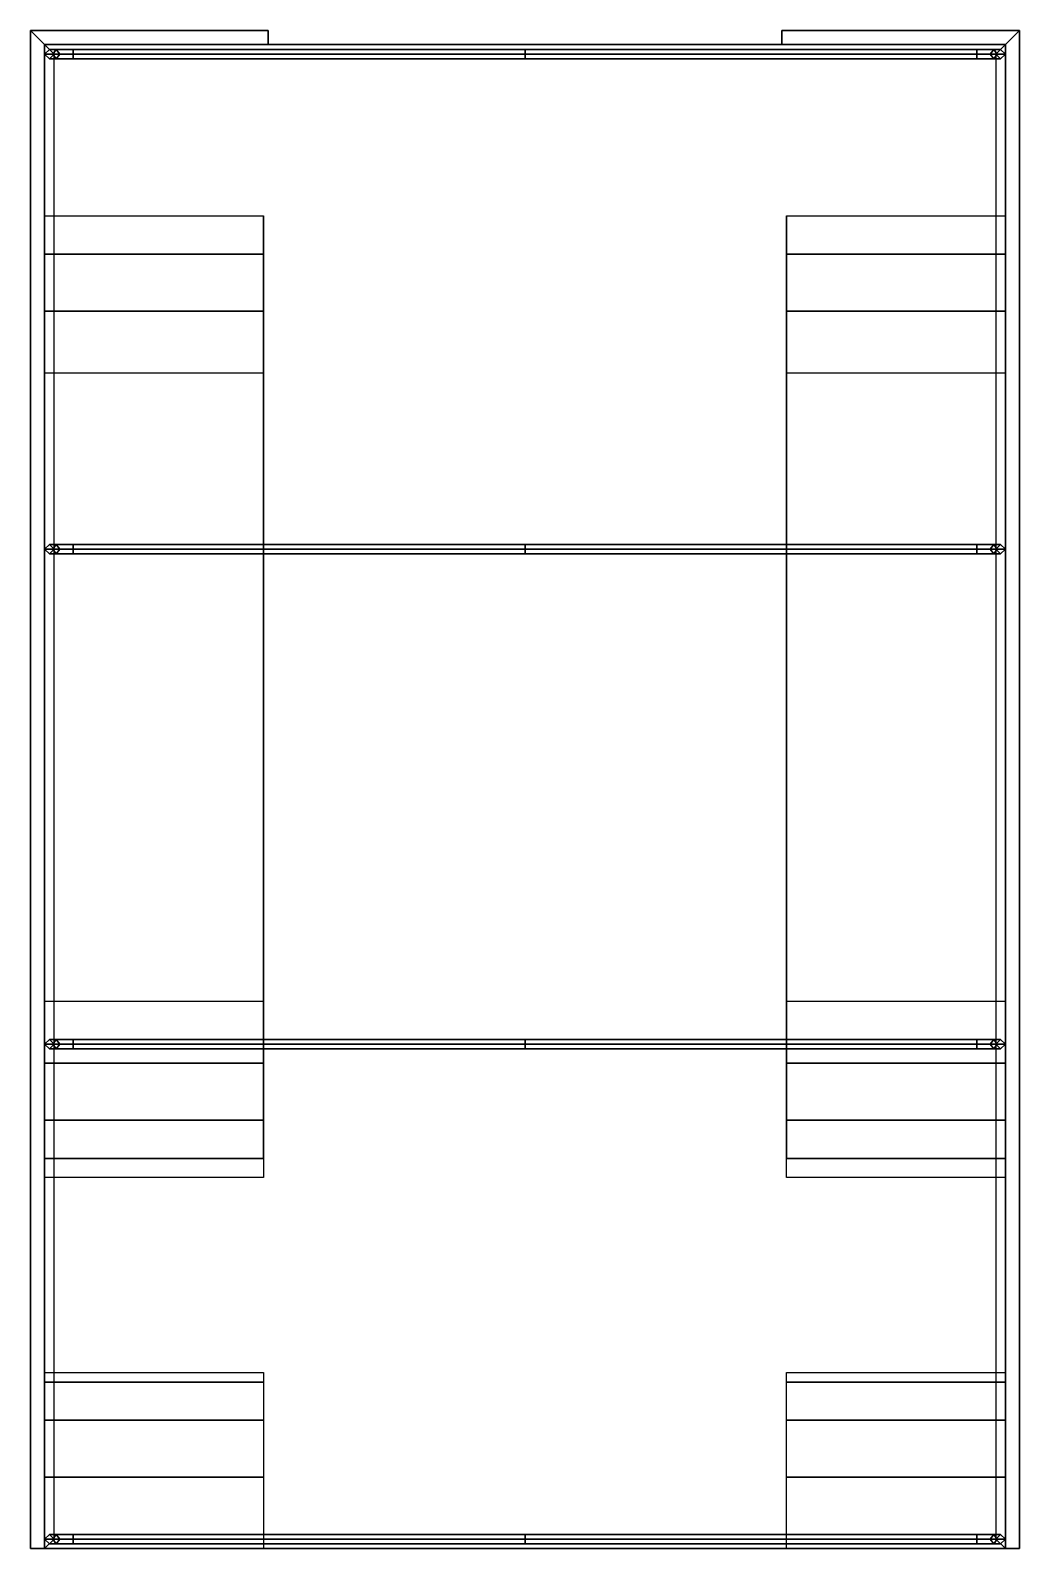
# Model space of a CAD drawing. Extents: x -1.04 to 1.04, y -0.42 to 2.77.
import ezdxf

# ---------------------------------------------------------------- set-up
doc = ezdxf.new("R2010")
doc.units = 0
doc.layers.add('CARGO_BOX', color=3, linetype='CONTINUOUS')

msp = doc.modelspace()

# ---------------------------------------------------------------- linework, layer by layer
at = {"layer": 'CARGO_BOX'}
for points in [[(-1.04, -0.42, 1.53), (-1.04, -0.42, 1.63), (-1.04, 2.77, 1.63), (-1.04, 2.77, 1.53)], [(-1.04, 2.77, 1.53), (-1.04, 2.77, 1.63), (-0.54, 2.77, 1.63), (-0.54, 2.77, 1.53)], [(-1.04, 2.77, 1.63), (-1.04, -0.42, 1.63), (-1.01, -0.42, 1.63), (-1.01, 2.74, 1.63)], [(-1.01, 2.74, 1.53), (-1.01, -0.42, 1.53), (-1.04, -0.42, 1.53), (-1.04, 2.77, 1.53)], [(-0.54, 2.77, 1.63), (-1.04, 2.77, 1.63), (-1.01, 2.74, 1.63), (-0.54, 2.74, 1.63)], [(-0.54, 2.74, 1.53), (-1.01, 2.74, 1.53), (-1.04, 2.77, 1.53), (-0.54, 2.77, 1.53)], [(-0.54, 2.77, 1.53), (-0.54, 2.77, 1.63), (-0.54, 2.74, 1.63), (-0.54, 2.74, 1.53)], [(0.54, 2.77, 1.63), (0.54, 2.77, 1.53), (0.54, 2.74, 1.53), (0.54, 2.74, 1.63)], [(1.04, 2.77, 1.63), (1.04, 2.77, 1.53), (0.54, 2.77, 1.53), (0.54, 2.77, 1.63)], [(0.54, 2.77, 1.53), (1.04, 2.77, 1.53), (1.01, 2.74, 1.53), (0.54, 2.74, 1.53)], [(0.54, 2.74, 1.63), (1.01, 2.74, 1.63), (1.04, 2.77, 1.63), (0.54, 2.77, 1.63)], [(1.01, 2.74, 1.63), (1.01, -0.42, 1.63), (1.04, -0.42, 1.63), (1.04, 2.77, 1.63)], [(1.04, 2.77, 1.53), (1.04, -0.42, 1.53), (1.01, -0.42, 1.53), (1.01, 2.74, 1.53)], [(1.04, -0.42, 1.63), (1.04, -0.42, 1.53), (1.04, 2.77, 1.53), (1.04, 2.77, 1.63)], [(-1.01, 2.05, 1.25), (-1.01, 0.73, 1.25), (-1.01, -0.42, 1.53), (-1.01, 2.74, 1.53)], [(-1.01, 2.74, 1.53), (-1.01, 2.18, 1.18), (-1.01, 2.05, 1.25), (-1.01, 2.74, 1.53)], [(-1.01, 2.74, 1.53), (-1.01, 2.3, 1.09), (-1.01, 2.18, 1.18), (-1.01, 2.74, 1.53)], [(-1.01, 2.74, 1.53), (-1.01, 2.38, 0.97), (-1.01, 2.3, 1.09), (-1.01, 2.74, 1.53)], [(1.01, 2.74, 1.7), (0.54, 2.74, 1.63), (-0.54, 2.74, 1.63), (-1.01, 2.74, 1.7)], [(-1.01, 2.74, 1.53), (-1.01, 2.74, 0.97), (-1.01, 2.38, 0.97), (-1.01, 2.74, 1.53)], [(-1.01, 2.74, 1.63), (-1.01, -0.42, 1.63), (-1.01, -0.42, 1.7), (-1.01, 2.74, 1.7)], [(-1.01, 2.74, 1.7), (-1.01, -0.42, 1.7), (-0.99, -0.4, 1.7), (-0.99, 2.72, 1.7)], [(0.99, 2.72, 1.7), (1.01, 2.74, 1.7), (-1.01, 2.74, 1.7), (-0.99, 2.72, 1.7)], [(0.54, 2.74, 1.53), (1.01, 2.74, 0.97), (-1.01, 2.74, 0.97), (-0.54, 2.74, 1.53)], [(-0.54, 2.74, 1.63), (-0.54, 2.74, 1.63), (-1.01, 2.74, 1.63), (-1.01, 2.74, 1.7)], [(-0.54, 2.74, 1.53), (-0.54, 2.74, 1.53), (-1.01, 2.74, 0.97), (-1.01, 2.74, 1.53)], [(-1, 2.73, 2.52), (-1.01, 2.72, 2.52), (-0.9924, 2.72, 2.5624), (-0.9854, 2.73, 2.5554)], [(-1, 2.73, 1.7), (-1.01, 2.72, 1.7), (-1.01, 2.72, 2.52), (-1, 2.73, 2.52)], [(-1.01, 2.72, 2.52), (-1, 2.71, 2.52), (-0.9854, 2.71, 2.5554), (-0.9924, 2.72, 2.5624)], [(-1.01, 2.72, 1.7), (-1, 2.71, 1.7), (-1, 2.71, 2.52), (-1.01, 2.72, 2.52)], [(-0.99, 2.72, 2.52), (-1, 2.73, 2.52), (-0.9854, 2.73, 2.5554), (-0.9783, 2.72, 2.5483)], [(-0.99, 2.72, 1.7), (-1, 2.73, 1.7), (-1, 2.73, 2.52), (-0.99, 2.72, 2.52)], [(-1, 2.71, 2.52), (-0.99, 2.72, 2.52), (-0.9783, 2.72, 2.5483), (-0.9854, 2.71, 2.5554)], [(-1, 2.71, 1.7), (-0.99, 2.72, 1.7), (-0.99, 2.72, 2.52), (-1, 2.71, 2.52)], [(-0.9854, 2.73, 2.5554), (-0.9924, 2.72, 2.5624), (-0.95, 2.72, 2.58), (-0.95, 2.73, 2.57)], [(-0.9924, 2.72, 2.5624), (-0.9854, 2.71, 2.5554), (-0.95, 2.71, 2.57), (-0.95, 2.72, 2.58)], [(-0.9783, 2.72, 2.5483), (-0.9854, 2.73, 2.5554), (-0.95, 2.73, 2.57), (-0.95, 2.72, 2.56)], [(-0.9854, 2.71, 2.5554), (-0.9783, 2.72, 2.5483), (-0.95, 2.72, 2.56), (-0.95, 2.71, 2.57)], [(0, 2.72, 2.82), (0, 2.73, 2.81), (-0.95, 2.73, 2.57), (-0.95, 2.72, 2.58)], [(0, 2.73, 2.81), (0, 2.72, 2.8), (-0.95, 2.72, 2.56), (-0.95, 2.73, 2.57)], [(0, 2.71, 2.81), (0, 2.72, 2.82), (-0.95, 2.72, 2.58), (-0.95, 2.71, 2.57)], [(0, 2.72, 2.8), (0, 2.71, 2.81), (-0.95, 2.71, 2.57), (-0.95, 2.72, 2.56)], [(0.54, 2.74, 1.63), (0.54, 2.74, 1.53), (-0.54, 2.74, 1.53), (-0.54, 2.74, 1.63)], [(0, 2.72, 2.8), (0, 2.73, 2.81), (0.95, 2.73, 2.57), (0.95, 2.72, 2.56)], [(0, 2.73, 2.81), (0, 2.72, 2.82), (0.95, 2.72, 2.58), (0.95, 2.73, 2.57)], [(0, 2.71, 2.81), (0, 2.72, 2.8), (0.95, 2.72, 2.56), (0.95, 2.71, 2.57)], [(0, 2.72, 2.82), (0, 2.71, 2.81), (0.95, 2.71, 2.57), (0.95, 2.72, 2.58)], [(1.01, 2.74, 1.7), (1.01, 2.74, 1.63), (0.54, 2.74, 1.63)], [(1.01, 2.74, 1.53), (1.01, 2.74, 0.97), (0.54, 2.74, 1.53)], [(0.9924, 2.72, 2.5624), (0.9854, 2.73, 2.5554), (0.95, 2.73, 2.57), (0.95, 2.72, 2.58)], [(0.9854, 2.73, 2.5554), (0.9783, 2.72, 2.5483), (0.95, 2.72, 2.56), (0.95, 2.73, 2.57)], [(0.9783, 2.72, 2.5483), (0.9854, 2.71, 2.5554), (0.95, 2.71, 2.57), (0.95, 2.72, 2.56)], [(0.9854, 2.71, 2.5554), (0.9924, 2.72, 2.5624), (0.95, 2.72, 2.58), (0.95, 2.71, 2.57)], [(1, 2.73, 2.52), (0.99, 2.72, 2.52), (0.9783, 2.72, 2.5483), (0.9854, 2.73, 2.5554)], [(0.99, 2.72, 2.52), (1, 2.71, 2.52), (0.9854, 2.71, 2.5554), (0.9783, 2.72, 2.5483)], [(1.01, 2.72, 2.52), (1, 2.73, 2.52), (0.9854, 2.73, 2.5554), (0.9924, 2.72, 2.5624)], [(1, 2.71, 2.52), (1.01, 2.72, 2.52), (0.9924, 2.72, 2.5624), (0.9854, 2.71, 2.5554)], [(0.99, -0.4, 1.7), (1.01, -0.42, 1.7), (1.01, 2.74, 1.7), (0.99, 2.72, 1.7)], [(1, 2.73, 1.7), (0.99, 2.72, 1.7), (0.99, 2.72, 2.52), (1, 2.73, 2.52)], [(0.99, 2.72, 1.7), (1, 2.71, 1.7), (1, 2.71, 2.52), (0.99, 2.72, 2.52)], [(1.01, 2.72, 1.7), (1, 2.73, 1.7), (1, 2.73, 2.52), (1.01, 2.72, 2.52)], [(1, 2.71, 1.7), (1.01, 2.72, 1.7), (1.01, 2.72, 2.52), (1, 2.71, 2.52)], [(1.01, -0.42, 1.53), (1.01, 0.73, 1.25), (1.01, 2.05, 1.25), (1.01, 2.74, 1.53)], [(1.01, 2.05, 1.25), (1.01, 2.18, 1.18), (1.01, 2.74, 1.53)], [(1.01, 2.18, 1.18), (1.01, 2.3, 1.09), (1.01, 2.74, 1.53)], [(1.01, 2.3, 1.09), (1.01, 2.38, 0.97), (1.01, 2.74, 1.53)], [(1.01, 2.38, 0.97), (1.01, 2.74, 0.97), (1.01, 2.74, 1.53)], [(1.01, -0.42, 1.7), (1.01, -0.42, 1.63), (1.01, 2.74, 1.63), (1.01, 2.74, 1.7)], [(-1.01, 2.3, 1.09), (-1.01, 2.38, 0.97), (-0.55, 2.38, 0.97), (-0.55, 2.3, 1.09)], [(-0.55, 2.3, 1.09), (-0.55, 2.38, 0.97), (-0.55, 0.4, 0.97), (-0.55, 0.48, 1.09)], [(0.55, 2.3, 1.09), (0.55, 2.38, 0.97), (1.01, 2.38, 0.97), (1.01, 2.3, 1.09)], [(0.55, 0.48, 1.09), (0.55, 0.4, 0.97), (0.55, 2.38, 0.97), (0.55, 2.3, 1.09)], [(-1.01, 2.18, 1.18), (-1.01, 2.3, 1.09), (-0.55, 2.3, 1.09), (-0.55, 2.18, 1.18)], [(-0.55, 2.18, 1.18), (-0.55, 2.3, 1.09), (-0.55, 0.48, 1.09), (-0.55, 0.6, 1.18)], [(0.55, 2.18, 1.18), (0.55, 2.3, 1.09), (1.01, 2.3, 1.09), (1.01, 2.18, 1.18)], [(0.55, 0.6, 1.18), (0.55, 0.48, 1.09), (0.55, 2.3, 1.09), (0.55, 2.18, 1.18)], [(-1.01, 2.05, 1.25), (-1.01, 2.18, 1.18), (-0.55, 2.18, 1.18), (-0.55, 2.05, 1.25)], [(-0.55, 2.05, 1.25), (-0.55, 2.18, 1.18), (-0.55, 0.6, 1.18), (-0.55, 0.73, 1.25)], [(0.55, 2.05, 1.25), (0.55, 2.18, 1.18), (1.01, 2.18, 1.18), (1.01, 2.05, 1.25)], [(0.55, 0.73, 1.25), (0.55, 0.6, 1.18), (0.55, 2.18, 1.18), (0.55, 2.05, 1.25)], [(-1, 1.69, 2.52), (-1.01, 1.68, 2.52), (-0.9924, 1.68, 2.5624), (-0.9854, 1.69, 2.5554)], [(-1, 1.69, 1.7), (-1.01, 1.68, 1.7), (-1.01, 1.68, 2.52), (-1, 1.69, 2.52)], [(-1.01, 1.68, 2.52), (-1, 1.67, 2.52), (-0.9854, 1.67, 2.5554), (-0.9924, 1.68, 2.5624)], [(-1.01, 1.68, 1.7), (-1, 1.67, 1.7), (-1, 1.67, 2.52), (-1.01, 1.68, 2.52)], [(-0.99, 1.68, 2.52), (-1, 1.69, 2.52), (-0.9854, 1.69, 2.5554), (-0.9783, 1.68, 2.5483)], [(-0.99, 1.68, 1.7), (-1, 1.69, 1.7), (-1, 1.69, 2.52), (-0.99, 1.68, 2.52)], [(-1, 1.67, 2.52), (-0.99, 1.68, 2.52), (-0.9783, 1.68, 2.5483), (-0.9854, 1.67, 2.5554)], [(-1, 1.67, 1.7), (-0.99, 1.68, 1.7), (-0.99, 1.68, 2.52), (-1, 1.67, 2.52)], [(-0.9854, 1.69, 2.5554), (-0.9924, 1.68, 2.5624), (-0.95, 1.68, 2.58), (-0.95, 1.69, 2.57)], [(-0.9924, 1.68, 2.5624), (-0.9854, 1.67, 2.5554), (-0.95, 1.67, 2.57), (-0.95, 1.68, 2.58)], [(-0.9783, 1.68, 2.5483), (-0.9854, 1.69, 2.5554), (-0.95, 1.69, 2.57), (-0.95, 1.68, 2.56)], [(-0.9854, 1.67, 2.5554), (-0.9783, 1.68, 2.5483), (-0.95, 1.68, 2.56), (-0.95, 1.67, 2.57)], [(0, 1.69, 2.81), (0, 1.68, 2.8), (-0.95, 1.68, 2.56), (-0.95, 1.69, 2.57)], [(0, 1.68, 2.82), (0, 1.69, 2.81), (-0.95, 1.69, 2.57), (-0.95, 1.68, 2.58)], [(0, 1.68, 2.8), (0, 1.67, 2.81), (-0.95, 1.67, 2.57), (-0.95, 1.68, 2.56)], [(0, 1.67, 2.81), (0, 1.68, 2.82), (-0.95, 1.68, 2.58), (-0.95, 1.67, 2.57)], [(0, 1.69, 2.81), (0, 1.68, 2.82), (0.95, 1.68, 2.58), (0.95, 1.69, 2.57)], [(0, 1.68, 2.8), (0, 1.69, 2.81), (0.95, 1.69, 2.57), (0.95, 1.68, 2.56)], [(0, 1.68, 2.82), (0, 1.67, 2.81), (0.95, 1.67, 2.57), (0.95, 1.68, 2.58)], [(0, 1.67, 2.81), (0, 1.68, 2.8), (0.95, 1.68, 2.56), (0.95, 1.67, 2.57)], [(0.9854, 1.69, 2.5554), (0.9783, 1.68, 2.5483), (0.95, 1.68, 2.56), (0.95, 1.69, 2.57)], [(0.9924, 1.68, 2.5624), (0.9854, 1.69, 2.5554), (0.95, 1.69, 2.57), (0.95, 1.68, 2.58)], [(0.9854, 1.67, 2.5554), (0.9924, 1.68, 2.5624), (0.95, 1.68, 2.58), (0.95, 1.67, 2.57)], [(0.9783, 1.68, 2.5483), (0.9854, 1.67, 2.5554), (0.95, 1.67, 2.57), (0.95, 1.68, 2.56)], [(1, 1.69, 2.52), (0.99, 1.68, 2.52), (0.9783, 1.68, 2.5483), (0.9854, 1.69, 2.5554)], [(0.99, 1.68, 2.52), (1, 1.67, 2.52), (0.9854, 1.67, 2.5554), (0.9783, 1.68, 2.5483)], [(1.01, 1.68, 2.52), (1, 1.69, 2.52), (0.9854, 1.69, 2.5554), (0.9924, 1.68, 2.5624)], [(1, 1.67, 2.52), (1.01, 1.68, 2.52), (0.9924, 1.68, 2.5624), (0.9854, 1.67, 2.5554)], [(1, 1.69, 1.7), (0.99, 1.68, 1.7), (0.99, 1.68, 2.52), (1, 1.69, 2.52)], [(0.99, 1.68, 1.7), (1, 1.67, 1.7), (1, 1.67, 2.52), (0.99, 1.68, 2.52)], [(1.01, 1.68, 1.7), (1, 1.69, 1.7), (1, 1.69, 2.52), (1.01, 1.68, 2.52)], [(1, 1.67, 1.7), (1.01, 1.68, 1.7), (1.01, 1.68, 2.52), (1, 1.67, 2.52)], [(-1.01, 0.73, 1.25), (-1.01, 0.6, 1.18), (-1.01, -0.42, 1.53)], [(-1.01, 0.6, 1.18), (-1.01, 0.73, 1.25), (-0.55, 0.73, 1.25), (-0.55, 0.6, 1.18)], [(0.55, 0.6, 1.18), (0.55, 0.73, 1.25), (1.01, 0.73, 1.25), (1.01, 0.6, 1.18)], [(1.01, -0.42, 1.53), (1.01, 0.6, 1.18), (1.01, 0.73, 1.25), (1.01, -0.42, 1.53)], [(-1, 0.65, 2.52), (-1.01, 0.64, 2.52), (-0.9924, 0.64, 2.5624), (-0.9854, 0.65, 2.5554)], [(-1, 0.65, 1.7), (-1.01, 0.64, 1.7), (-1.01, 0.64, 2.52), (-1, 0.65, 2.52)], [(-1.01, 0.64, 2.52), (-1, 0.63, 2.52), (-0.9854, 0.63, 2.5554), (-0.9924, 0.64, 2.5624)], [(-1.01, 0.64, 1.7), (-1, 0.63, 1.7), (-1, 0.63, 2.52), (-1.01, 0.64, 2.52)], [(-0.99, 0.64, 2.52), (-1, 0.65, 2.52), (-0.9854, 0.65, 2.5554), (-0.9783, 0.64, 2.5483)], [(-0.99, 0.64, 1.7), (-1, 0.65, 1.7), (-1, 0.65, 2.52), (-0.99, 0.64, 2.52)], [(-1, 0.63, 2.52), (-0.99, 0.64, 2.52), (-0.9783, 0.64, 2.5483), (-0.9854, 0.63, 2.5554)], [(-1, 0.63, 1.7), (-0.99, 0.64, 1.7), (-0.99, 0.64, 2.52), (-1, 0.63, 2.52)], [(-0.9854, 0.65, 2.5554), (-0.9924, 0.64, 2.5624), (-0.95, 0.64, 2.58), (-0.95, 0.65, 2.57)], [(-0.9924, 0.64, 2.5624), (-0.9854, 0.63, 2.5554), (-0.95, 0.63, 2.57), (-0.95, 0.64, 2.58)], [(-0.9783, 0.64, 2.5483), (-0.9854, 0.65, 2.5554), (-0.95, 0.65, 2.57), (-0.95, 0.64, 2.56)], [(-0.9854, 0.63, 2.5554), (-0.9783, 0.64, 2.5483), (-0.95, 0.64, 2.56), (-0.95, 0.63, 2.57)], [(0, 0.64, 2.82), (0, 0.65, 2.81), (-0.95, 0.65, 2.57), (-0.95, 0.64, 2.58)], [(0, 0.65, 2.81), (0, 0.64, 2.8), (-0.95, 0.64, 2.56), (-0.95, 0.65, 2.57)], [(0, 0.63, 2.81), (0, 0.64, 2.82), (-0.95, 0.64, 2.58), (-0.95, 0.63, 2.57)], [(0, 0.64, 2.8), (0, 0.63, 2.81), (-0.95, 0.63, 2.57), (-0.95, 0.64, 2.56)], [(0, 0.64, 2.8), (0, 0.65, 2.81), (0.95, 0.65, 2.57), (0.95, 0.64, 2.56)], [(0, 0.65, 2.81), (0, 0.64, 2.82), (0.95, 0.64, 2.58), (0.95, 0.65, 2.57)], [(0, 0.63, 2.81), (0, 0.64, 2.8), (0.95, 0.64, 2.56), (0.95, 0.63, 2.57)], [(0, 0.64, 2.82), (0, 0.63, 2.81), (0.95, 0.63, 2.57), (0.95, 0.64, 2.58)], [(0.9924, 0.64, 2.5624), (0.9854, 0.65, 2.5554), (0.95, 0.65, 2.57), (0.95, 0.64, 2.58)], [(0.9854, 0.65, 2.5554), (0.9783, 0.64, 2.5483), (0.95, 0.64, 2.56), (0.95, 0.65, 2.57)], [(0.9783, 0.64, 2.5483), (0.9854, 0.63, 2.5554), (0.95, 0.63, 2.57), (0.95, 0.64, 2.56)], [(0.9854, 0.63, 2.5554), (0.9924, 0.64, 2.5624), (0.95, 0.64, 2.58), (0.95, 0.63, 2.57)], [(1, 0.65, 2.52), (0.99, 0.64, 2.52), (0.9783, 0.64, 2.5483), (0.9854, 0.65, 2.5554)], [(0.99, 0.64, 2.52), (1, 0.63, 2.52), (0.9854, 0.63, 2.5554), (0.9783, 0.64, 2.5483)], [(1.01, 0.64, 2.52), (1, 0.65, 2.52), (0.9854, 0.65, 2.5554), (0.9924, 0.64, 2.5624)], [(1, 0.63, 2.52), (1.01, 0.64, 2.52), (0.9924, 0.64, 2.5624), (0.9854, 0.63, 2.5554)], [(1, 0.65, 1.7), (0.99, 0.64, 1.7), (0.99, 0.64, 2.52), (1, 0.65, 2.52)], [(0.99, 0.64, 1.7), (1, 0.63, 1.7), (1, 0.63, 2.52), (0.99, 0.64, 2.52)], [(1.01, 0.64, 1.7), (1, 0.65, 1.7), (1, 0.65, 2.52), (1.01, 0.64, 2.52)], [(1, 0.63, 1.7), (1.01, 0.64, 1.7), (1.01, 0.64, 2.52), (1, 0.63, 2.52)], [(-1.01, 0.6, 1.18), (-1.01, 0.48, 1.09), (-1.01, -0.42, 1.53)], [(-1.01, 0.48, 1.09), (-1.01, 0.6, 1.18), (-0.55, 0.6, 1.18), (-0.55, 0.48, 1.09)], [(0.55, 0.48, 1.09), (0.55, 0.6, 1.18), (1.01, 0.6, 1.18), (1.01, 0.48, 1.09)], [(1.01, -0.42, 1.53), (1.01, 0.48, 1.09), (1.01, 0.6, 1.18), (1.01, -0.42, 1.53)], [(-1.01, 0.48, 1.09), (-1.01, 0.4, 0.97), (-1.01, -0.42, 1.53)], [(-1.01, 0.4, 0.97), (-1.01, 0.48, 1.09), (-0.55, 0.48, 1.09), (-0.55, 0.4, 0.97)], [(0.55, 0.4, 0.97), (0.55, 0.48, 1.09), (1.01, 0.48, 1.09), (1.01, 0.4, 0.97)], [(1.01, -0.42, 1.53), (1.01, 0.4, 0.97), (1.01, 0.48, 1.09), (1.01, -0.42, 1.53)], [(-1.01, 0.36, 0.88), (-1.01, -0.05, 0.88), (-1.01, -0.07, 0.97), (-1.01, 0.4, 0.97)], [(-1.01, 0.36, 0.88), (-1.01, 0.4, 0.97), (-0.55, 0.4, 0.97), (-0.55, 0.36, 0.88)], [(-1.01, -0.15, 1.11), (-1.01, -0.27, 1.21), (-1.01, -0.42, 1.53), (-1.01, 0.4, 0.97)], [(-1.01, 0.4, 0.97), (-1.01, -0.07, 0.97), (-1.01, -0.15, 1.11), (-1.01, 0.4, 0.97)], [(0.55, 0.36, 0.88), (0.55, 0.4, 0.97), (1.01, 0.4, 0.97), (1.01, 0.36, 0.88)], [(1.01, -0.07, 0.97), (1.01, -0.05, 0.88), (1.01, 0.36, 0.88), (1.01, 0.4, 0.97)], [(1.01, -0.15, 1.11), (1.01, -0.07, 0.97), (1.01, 0.4, 0.97)], [(1.01, -0.42, 1.53), (1.01, -0.27, 1.21), (1.01, -0.15, 1.11), (1.01, 0.4, 0.97)], [(-1.01, -0.07, 0.97), (-1.01, -0.05, 0.88), (-0.55, -0.05, 0.88), (-0.55, -0.07, 0.97)], [(0.55, -0.07, 0.97), (0.55, -0.05, 0.88), (1.01, -0.05, 0.88), (1.01, -0.07, 0.97)], [(-1.01, -0.15, 1.11), (-1.01, -0.07, 0.97), (-0.55, -0.07, 0.97), (-0.55, -0.15, 1.11)], [(0.55, -0.15, 1.11), (0.55, -0.07, 0.97), (1.01, -0.07, 0.97), (1.01, -0.15, 1.11)], [(-1.01, -0.27, 1.21), (-1.01, -0.15, 1.11), (-0.55, -0.15, 1.11), (-0.55, -0.27, 1.21)], [(0.55, -0.27, 1.21), (0.55, -0.15, 1.11), (1.01, -0.15, 1.11), (1.01, -0.27, 1.21)], [(-1.01, -0.4, 1.27), (-1.01, -0.27, 1.21), (-0.55, -0.27, 1.21), (-0.55, -0.4, 1.27)], [(-1.01, -0.27, 1.21), (-1.01, -0.4, 1.27), (-1.01, -0.42, 1.53)], [(0.55, -0.4, 1.27), (0.55, -0.27, 1.21), (1.01, -0.27, 1.21), (1.01, -0.4, 1.27)], [(1.01, -0.42, 1.53), (1.01, -0.4, 1.27), (1.01, -0.27, 1.21), (1.01, -0.42, 1.53)], [(-1, -0.39, 1.7), (-1.01, -0.4, 1.7), (-1.01, -0.4, 2.52), (-1, -0.39, 2.52)], [(-1, -0.39, 2.52), (-1.01, -0.4, 2.52), (-0.9924, -0.4, 2.5624), (-0.9854, -0.39, 2.5554)], [(-1.01, -0.4, 1.27), (-1.01, -0.42, 1.27), (-1.01, -0.42, 1.53)], [(-1.01, -0.42, 1.27), (-1.01, -0.4, 1.27), (-0.55, -0.4, 1.27), (-0.55, -0.42, 1.27)], [(-0.99, -0.4, 1.7), (-1.01, -0.42, 1.7), (1.01, -0.42, 1.7), (0.99, -0.4, 1.7)], [(-1.01, -0.4, 1.7), (-1, -0.41, 1.7), (-1, -0.41, 2.52), (-1.01, -0.4, 2.52)], [(-1.01, -0.4, 2.52), (-1, -0.41, 2.52), (-0.9854, -0.41, 2.5554), (-0.9924, -0.4, 2.5624)], [(-0.99, -0.4, 1.7), (-1, -0.39, 1.7), (-1, -0.39, 2.52), (-0.99, -0.4, 2.52)], [(-0.99, -0.4, 2.52), (-1, -0.39, 2.52), (-0.9854, -0.39, 2.5554), (-0.9783, -0.4, 2.5483)], [(-1, -0.41, 1.7), (-0.99, -0.4, 1.7), (-0.99, -0.4, 2.52), (-1, -0.41, 2.52)], [(-1, -0.41, 2.52), (-0.99, -0.4, 2.52), (-0.9783, -0.4, 2.5483), (-0.9854, -0.41, 2.5554)], [(-0.9854, -0.39, 2.5554), (-0.9924, -0.4, 2.5624), (-0.95, -0.4, 2.58), (-0.95, -0.39, 2.57)], [(-0.9924, -0.4, 2.5624), (-0.9854, -0.41, 2.5554), (-0.95, -0.41, 2.57), (-0.95, -0.4, 2.58)], [(-0.9783, -0.4, 2.5483), (-0.9854, -0.39, 2.5554), (-0.95, -0.39, 2.57), (-0.95, -0.4, 2.56)], [(-0.9854, -0.41, 2.5554), (-0.9783, -0.4, 2.5483), (-0.95, -0.4, 2.56), (-0.95, -0.41, 2.57)], [(0, -0.39, 2.81), (0, -0.4, 2.8), (-0.95, -0.4, 2.56), (-0.95, -0.39, 2.57)], [(0, -0.4, 2.82), (0, -0.39, 2.81), (-0.95, -0.39, 2.57), (-0.95, -0.4, 2.58)], [(0, -0.4, 2.8), (0, -0.41, 2.81), (-0.95, -0.41, 2.57), (-0.95, -0.4, 2.56)], [(0, -0.41, 2.81), (0, -0.4, 2.82), (-0.95, -0.4, 2.58), (-0.95, -0.41, 2.57)], [(0, -0.39, 2.81), (0, -0.4, 2.82), (0.95, -0.4, 2.58), (0.95, -0.39, 2.57)], [(0, -0.4, 2.8), (0, -0.39, 2.81), (0.95, -0.39, 2.57), (0.95, -0.4, 2.56)], [(0, -0.4, 2.82), (0, -0.41, 2.81), (0.95, -0.41, 2.57), (0.95, -0.4, 2.58)], [(0, -0.41, 2.81), (0, -0.4, 2.8), (0.95, -0.4, 2.56), (0.95, -0.41, 2.57)], [(0.55, -0.42, 1.27), (0.55, -0.4, 1.27), (1.01, -0.4, 1.27), (1.01, -0.42, 1.27)], [(0.9854, -0.39, 2.5554), (0.9783, -0.4, 2.5483), (0.95, -0.4, 2.56), (0.95, -0.39, 2.57)], [(0.9924, -0.4, 2.5624), (0.9854, -0.39, 2.5554), (0.95, -0.39, 2.57), (0.95, -0.4, 2.58)], [(0.9854, -0.41, 2.5554), (0.9924, -0.4, 2.5624), (0.95, -0.4, 2.58), (0.95, -0.41, 2.57)], [(0.9783, -0.4, 2.5483), (0.9854, -0.41, 2.5554), (0.95, -0.41, 2.57), (0.95, -0.4, 2.56)], [(1, -0.39, 2.52), (0.99, -0.4, 2.52), (0.9783, -0.4, 2.5483), (0.9854, -0.39, 2.5554)], [(0.99, -0.4, 2.52), (1, -0.41, 2.52), (0.9854, -0.41, 2.5554), (0.9783, -0.4, 2.5483)], [(1.01, -0.4, 2.52), (1, -0.39, 2.52), (0.9854, -0.39, 2.5554), (0.9924, -0.4, 2.5624)], [(1, -0.41, 2.52), (1.01, -0.4, 2.52), (0.9924, -0.4, 2.5624), (0.9854, -0.41, 2.5554)], [(1, -0.39, 1.7), (0.99, -0.4, 1.7), (0.99, -0.4, 2.52), (1, -0.39, 2.52)], [(0.99, -0.4, 1.7), (1, -0.41, 1.7), (1, -0.41, 2.52), (0.99, -0.4, 2.52)], [(1.01, -0.4, 1.7), (1, -0.39, 1.7), (1, -0.39, 2.52), (1.01, -0.4, 2.52)], [(1, -0.41, 1.7), (1.01, -0.4, 1.7), (1.01, -0.4, 2.52), (1, -0.41, 2.52)], [(1.01, -0.42, 1.53), (1.01, -0.42, 1.27), (1.01, -0.4, 1.27), (1.01, -0.42, 1.53)], [(-1.01, -0.42, 1.53), (-1.01, -0.42, 1.63), (-1.04, -0.42, 1.63), (-1.04, -0.42, 1.53)], [(-1.01, -0.42, 1.7), (-1.01, -0.42, 1.27), (1.01, -0.42, 1.27), (1.01, -0.42, 1.7)], [(1.01, -0.42, 1.63), (1.01, -0.42, 1.53), (1.04, -0.42, 1.53), (1.04, -0.42, 1.63)]]:
    msp.add_3dface(points, dxfattribs=at)

doc.saveas('drawing.dxf')
